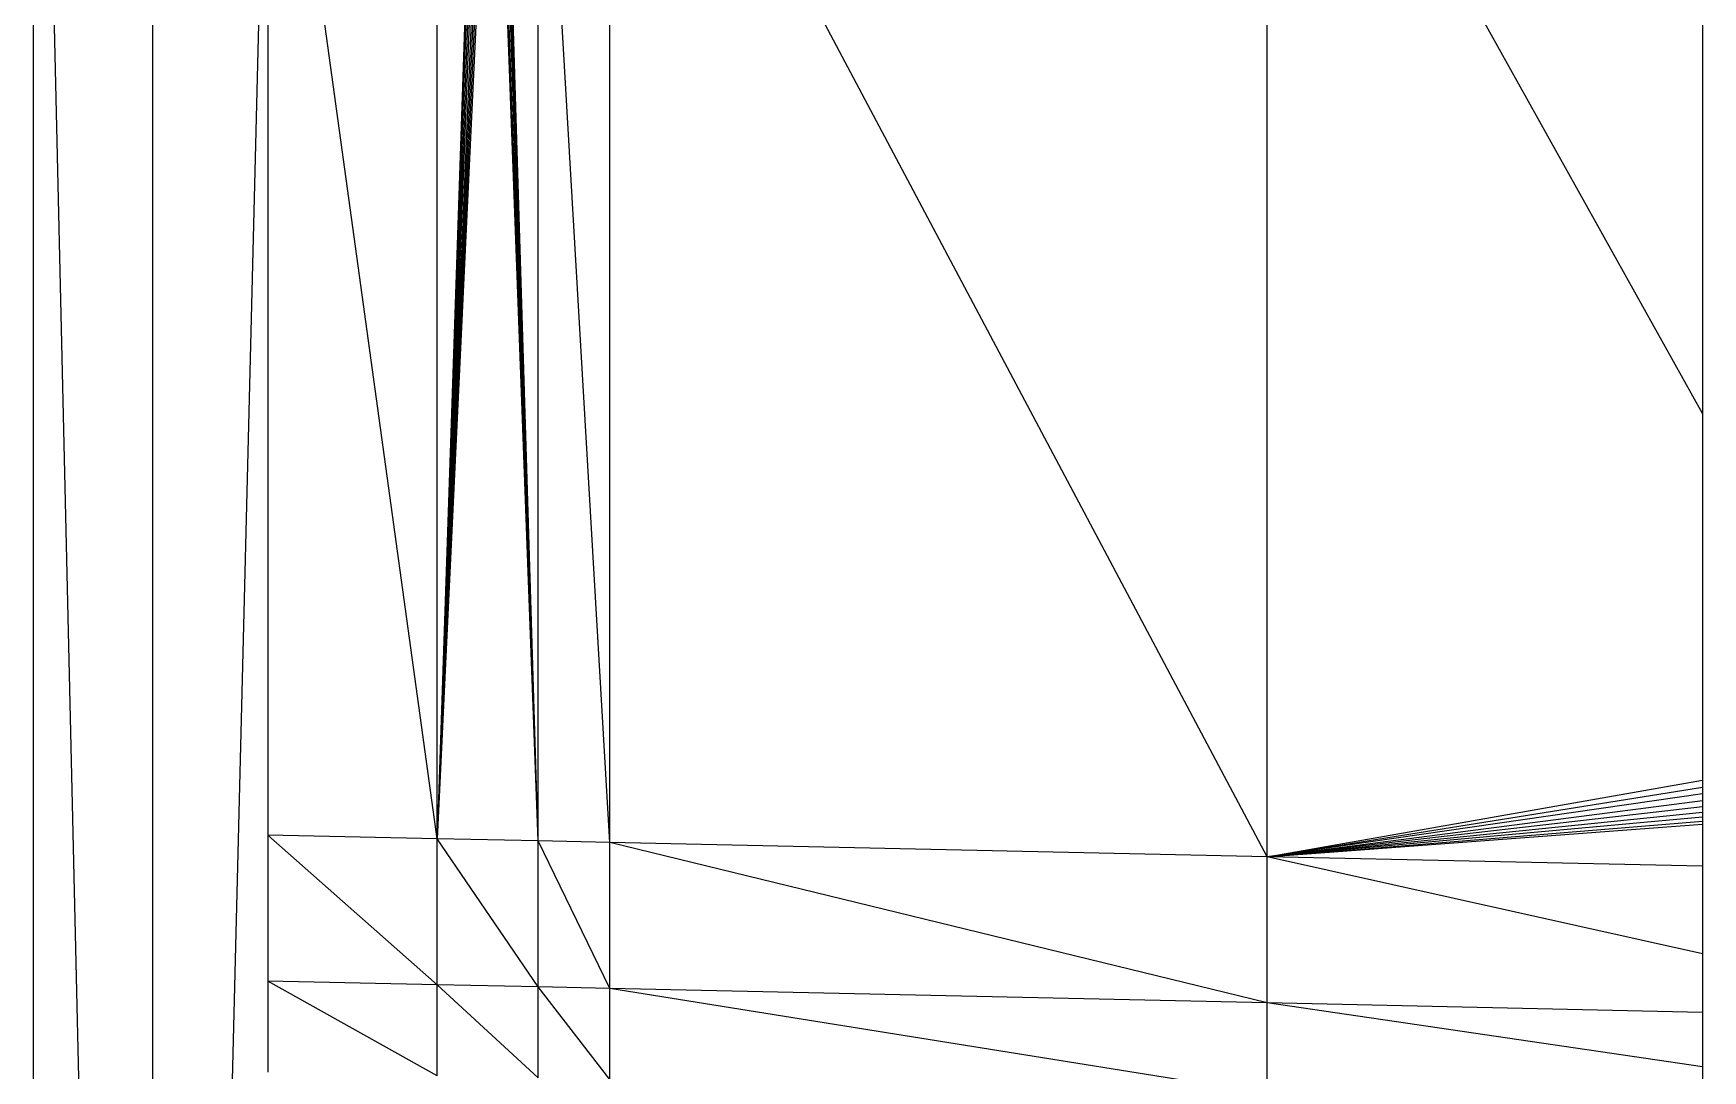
# Model space of a CAD drawing. Header units: millimetres. Extents: x -72 to 40, y 37 to 183.
# Drawn here: x -71.77 to -44.4, y 119.93 to 136.94 of the extents above; entities that cross this region are included whole.
import ezdxf

# ---------------------------------------------------------------- set-up
doc = ezdxf.new("R2010")
doc.units = ezdxf.units.MM
doc.layers.add('Shape2DView002', color=7, linetype='CONTINUOUS')

msp = doc.modelspace()

# ---------------------------------------------------------------- linework, layer by layer
at = {"layer": 'Shape2DView002'}
for p, q in [((-44.396, 178.019), (-44.396, 44.725)), ((-71.769, 65.219), (-71.769, 152.158)), ((-69.813, 67.165), (-71.769, 152.158)), ((-69.813, 67.165), (-69.813, 150.126)), ((-65.15, 123.73), (-67.922, 143.853)), ((-67.922, 143.853), (-67.922, 123.79)), ((-65.15, 123.73), (-65.15, 143.792)), ((-63.49, 123.693), (-63.49, 143.756)), ((-62.316, 123.668), (-63.49, 143.756)), ((-62.316, 123.668), (-62.316, 143.731)), ((-51.534, 123.433), (-62.316, 143.731)), ((-67.922, 143.462), (-69.813, 67.165)), ((-51.534, 123.433), (-51.534, 143.495)), ((-44.396, 130.702), (-51.534, 143.495)), ((-64.489, 143.249), (-65.15, 123.73)), ((-64.457, 143.222), (-65.15, 123.73)), ((-64.421, 143.2), (-65.15, 123.73)), ((-64.219, 143.196), (-65.15, 123.73)), ((-64.382, 143.185), (-65.15, 123.73)), ((-64.258, 143.183), (-65.15, 123.73)), ((-64.341, 143.177), (-65.15, 123.73)), ((-64.299, 143.176), (-65.15, 123.73)), ((-63.49, 123.693), (-64.219, 143.196)), ((-63.49, 123.693), (-64.183, 143.216)), ((-63.49, 123.693), (-64.151, 143.241)), ((-63.49, 123.693), (-64.123, 143.272)), ((-63.49, 123.693), (-64.102, 143.308)), ((-63.49, 123.693), (-64.086, 143.347)), ((-51.534, 123.433), (-44.396, 124.687)), ((-51.534, 123.433), (-44.396, 124.575)), ((-44.396, 124.463), (-51.534, 123.433)), ((-51.534, 123.433), (-44.396, 124.354)), ((-44.396, 124.253), (-51.534, 123.433)), ((-44.396, 124.161), (-51.534, 123.433)), ((-44.396, 124.082), (-51.534, 123.433)), ((-51.534, 123.433), (-44.396, 124.017)), ((-65.15, 121.334), (-67.922, 123.79)), ((-67.922, 123.79), (-67.922, 121.394)), ((-65.15, 123.73), (-67.922, 123.79)), ((-65.15, 121.334), (-65.15, 123.73)), ((-63.49, 121.298), (-65.15, 123.73)), ((-63.49, 123.693), (-65.15, 123.73)), ((-51.534, 123.433), (-44.396, 123.968)), ((-63.49, 121.298), (-63.49, 123.693)), ((-62.316, 121.272), (-63.49, 123.693)), ((-62.316, 123.668), (-63.49, 123.693)), ((-62.316, 121.272), (-62.316, 123.668)), ((-51.534, 121.037), (-62.316, 123.668)), ((-51.534, 123.433), (-62.316, 123.668)), ((-51.534, 121.037), (-51.534, 123.433)), ((-44.396, 121.844), (-51.534, 123.433)), ((-44.396, 123.277), (-51.534, 123.433)), ((-65.15, 119.842), (-67.922, 121.394)), ((-67.922, 121.394), (-67.922, 119.902)), ((-65.15, 121.334), (-67.922, 121.394)), ((-65.15, 119.842), (-65.15, 121.334)), ((-63.49, 119.806), (-65.15, 121.334)), ((-63.49, 121.298), (-65.15, 121.334)), ((-63.49, 119.806), (-63.49, 121.298)), ((-62.316, 119.78), (-63.49, 121.298)), ((-62.316, 121.272), (-63.49, 121.298)), ((-62.316, 119.78), (-62.316, 121.272)), ((-51.534, 119.545), (-62.316, 121.272)), ((-51.534, 121.037), (-62.316, 121.272)), ((-51.534, 119.545), (-51.534, 121.037)), ((-44.396, 119.989), (-51.534, 121.037)), ((-44.396, 120.881), (-51.534, 121.037))]:
    msp.add_line(p, q, dxfattribs=at)

doc.saveas('drawing.dxf')
